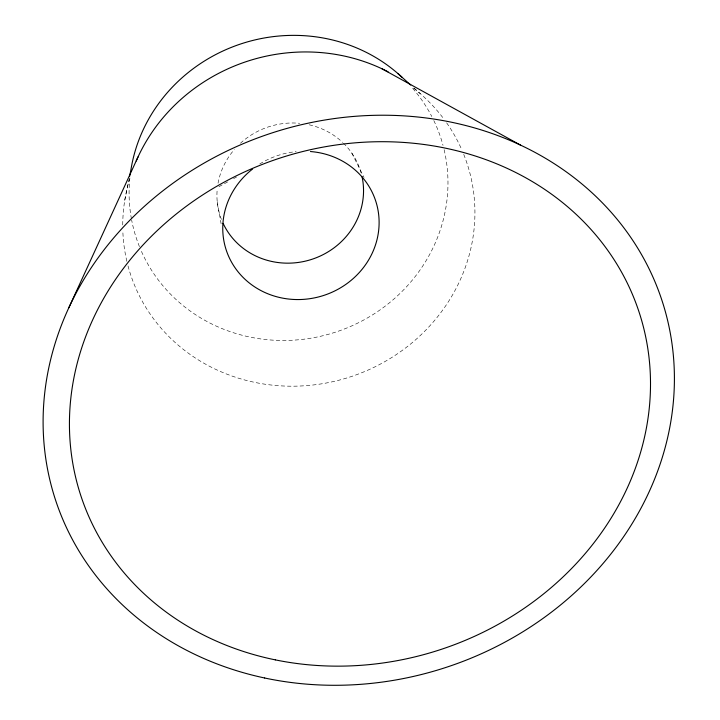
<?xml version="1.0" encoding="UTF-8"?>
<svg xmlns="http://www.w3.org/2000/svg" width="720" height="720" viewBox="0 0 720 720"><rect width="100%" height="100%" fill="white"/><g stroke="black" fill="none" stroke-linecap="round" stroke-linejoin="round"><path stroke-width="0.54" stroke-dasharray="3.6 2.7" d="M124.731 200.448L128.934 179.64M218.943 186.696L229.68 180.792M233.586 178.65L236.52 177.039M413.955 87.975L420.417 93.78M351.846 153.144L364.032 177.435M217.224 201.663L221.31 224.892M463.725 154.368A177.165 165.996 -18.3 0 1 351.117 376.614A177.165 165.996 -18.3 0 1 127.962 265.743M126.873 261.369A177.165 165.996 -18.3 0 1 122.814 230.535M122.742 224.955A177.165 165.996 -18.3 0 1 129.996 177.84M413.613 88.191A177.165 165.996 -18.3 0 1 443.376 118.359M446.643 122.841A177.165 165.996 -18.3 0 1 461.988 150.219M259.776 163.971A78.66 73.629 -18.3 0 1 296.163 151.65M433.818 120.555A160.272 151.686 -18.3 0 1 443.025 145.377M444.105 149.643A160.272 151.686 -18.3 0 1 336.015 331.983A160.272 151.686 -18.3 0 1 140.697 249.678M139.437 246.636A160.272 151.686 -18.3 0 1 131.652 220.077M131.445 218.979A160.272 151.686 -18.3 0 1 129.771 178.758M412.659 88.326A160.272 151.686 -18.3 0 1 431.82 116.55M221.418 219.411A73.692 69.687 -18.3 0 1 217.269 188.631M218.034 183.24A73.692 69.687 -18.3 0 1 234.405 149.445M240.417 143.271A73.692 69.687 -18.3 0 1 299.646 123.3M309.186 124.794A73.692 69.687 -18.3 0 1 342.621 142.398M343.413 143.154A73.692 69.687 -18.3 0 1 361.287 173.556"/><path stroke-width="1.08" d="M129.6 176.355L130.923 169.785A160.272 151.686 -18.3 0 1 239.292 44.442A160.272 151.686 -18.3 0 1 401.904 77.148M68.814 307.773L138.033 156.915M382.041 68.823L520.578 145.143M397.8 73.449L410.724 85.068M136.215 161.001A177.165 165.996 -18.3 0 1 388.089 71.82M310.455 151.533A78.66 73.629 -18.3 0 1 373.455 250.38A78.66 73.629 -18.3 0 1 254.016 286.434A78.66 73.629 -18.3 0 1 252.603 168.993M362.043 176.688A73.692 69.687 -18.3 0 1 312.444 259.128A73.692 69.687 -18.3 0 1 223.092 223.335M264.663 677.997A319.212 281.043 -18.3 0 0 666.738 316.863A319.212 281.043 -18.3 0 0 144.855 205.911A319.212 281.043 -18.3 0 0 264.663 677.997M275.31 659.871A293.832 258.534 -18.3 0 0 642.996 325.359A293.832 258.534 -18.3 0 0 161.604 226.548A293.832 258.534 -18.3 0 0 275.31 659.871"/></g></svg>
